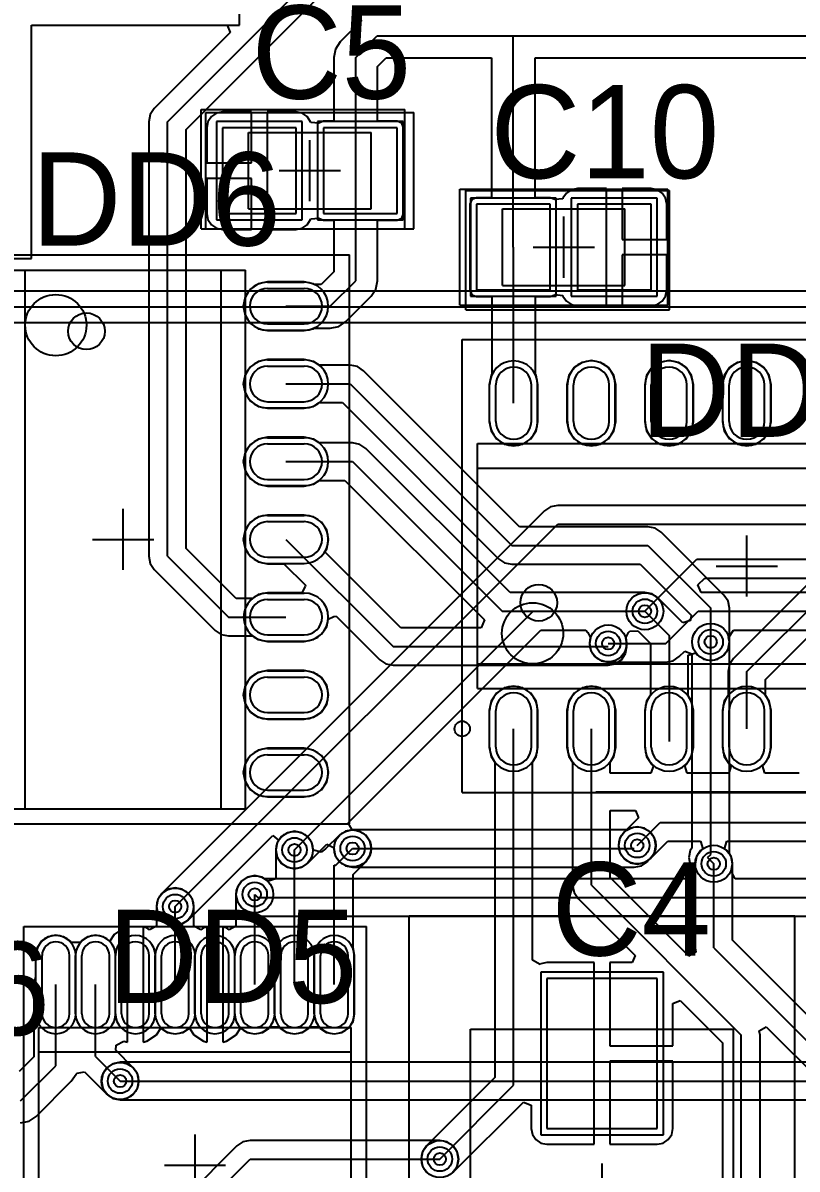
# Model space of a CAD drawing. Header units: millimetres. Extents: x 33 to 142, y 42 to 97.
# Drawn here: x 91.76 to 104.41, y 62.81 to 81.54 of the extents above; entities that cross this region are included whole.
import ezdxf

# ---------------------------------------------------------------- set-up
doc = ezdxf.new("R2010")
doc.units = ezdxf.units.MM
for name, color, linetype in [('BottomLayer', 5, 'Continuous'), ('BottomSolder', 6, 'Continuous'), ('Mechanical13', 56, 'Continuous'), ('Mechanical15', 56, 'Continuous'), ('MultiLayer', 9, 'Continuous'), ('TopLayer', 1, 'Continuous'), ('TopOverlay', 2, 'Continuous'), ('TopPaste', 8, 'Continuous'), ('TopSolder', 216, 'Continuous'), ('ViaHoleLayer', 16, 'Continuous')]:
    doc.layers.add(name, color=color, linetype=linetype)

msp = doc.modelspace()

# ---------------------------------------------------------------- linework, layer by layer
at = {"layer": 'BottomLayer'}
for p, q in [((95.3, 81.5), (95.3, 96.4)), ((91.9, 77.692), (91.9, 81.5)), ((91.9, 81.5), (95.3, 81.5)), ((91.9, 77.819), (91.9, 81.5)), ((91.9, 81.5), (95.173, 81.5)), ((95.173, 81.5), (95.275, 81.5)), ((95.275, 81.5), (95.3, 81.5)), ((95.3, 81.5), (95.3, 81.617)), ((91.9, 77.692), (91.9, 77.819)), ((89.6, 77.692), (91.9, 77.692)), ((89.6, 77.692), (91.9, 77.692)), ((115.4, 77.155), (89.6, 77.155)), ((80, 76.9), (115.4, 76.9)), ((89.6, 76.645), (113.265, 76.645)), ((100.383, 73.633), (100.284, 73.566)), ((100.5, 73.656), (100.383, 73.633)), ((113.269, 73.656), (100.5, 73.656)), ((100.5, 73.656), (100.5, 73.656)), ((100.284, 73.566), (94.034, 67.316)), ((94.25, 67.1), (100.5, 73.35)), ((100.5, 73.35), (113.375, 73.35)), ((101.925, 71.925), (102.775, 72.775)), ((102.775, 72.775), (109.182, 72.775)), ((102.789, 72.356), (102.902, 72.469)), ((102.843, 72.231), (102.789, 72.356)), ((102.902, 72.469), (109.055, 72.469)), ((108.525, 72.231), (102.843, 72.231)), ((96.2, 68.025), (100.1, 71.925)), ((100.1, 71.925), (101.925, 71.925)), ((102.268, 71.4), (102.793, 71.925)), ((102.793, 71.925), (108.525, 71.925)), ((97.079, 68.471), (100.227, 71.619)), ((100.227, 71.619), (100.958, 71.619)), ((100.958, 71.619), (100.991, 71.579)), ((100.991, 71.579), (101.037, 71.492)), ((103.293, 71.492), (103.372, 71.619)), ((103.372, 71.619), (108.398, 71.619)), ((101.037, 71.492), (101.019, 71.4)), ((101.019, 71.4), (101.042, 71.283)), ((101.325, 71.4), (102.268, 71.4)), ((103, 67.95), (103, 71.425)), ((103.306, 71.425), (103.293, 71.492)), ((103.306, 67.957), (103.306, 71.425)), ((101.042, 71.283), (101.109, 71.184)), ((101.109, 71.184), (101.208, 71.117)), ((102.385, 71.117), (102.484, 71.184)), ((102.484, 71.184), (102.577, 71.276)), ((102.577, 71.276), (102.694, 71.228)), ((102.694, 71.228), (102.694, 68.057)), ((101.208, 71.117), (101.325, 71.094)), ((101.325, 71.094), (102.268, 71.094)), ((102.268, 71.094), (102.385, 71.117)), ((102.268, 71.094), (102.268, 71.094)), ((97.141, 68.354), (97.079, 68.471)), ((97.15, 68.356), (97.141, 68.354)), ((101.643, 68.356), (97.15, 68.356)), ((101.683, 68.383), (101.643, 68.356)), ((101.8, 68.406), (101.683, 68.383)), ((101.917, 68.383), (101.8, 68.406)), ((102.016, 68.316), (101.917, 68.383)), ((94.466, 66.884), (95.845, 68.263)), ((95.845, 68.263), (95.944, 68.182)), ((95.944, 68.182), (95.917, 68.142)), ((102.083, 68.217), (102.016, 68.316)), ((102.106, 68.1), (102.083, 68.217)), ((95.917, 68.142), (95.894, 68.025)), ((95.894, 68.025), (95.917, 67.908)), ((96.416, 67.809), (96.729, 68.121)), ((96.729, 68.121), (96.846, 68.059)), ((96.846, 68.059), (96.844, 68.05)), ((96.844, 68.05), (96.867, 67.933)), ((97.15, 68.05), (101.75, 68.05)), ((102.016, 67.884), (102.083, 67.983)), ((102.083, 67.983), (102.106, 68.1)), ((102.667, 68.017), (102.644, 67.9)), ((102.694, 68.057), (102.667, 68.017)), ((95.917, 67.908), (95.984, 67.809)), ((95.984, 67.809), (96.083, 67.742)), ((96.317, 67.742), (96.416, 67.809)), ((96.867, 67.933), (96.934, 67.834)), ((96.934, 67.834), (97.033, 67.767)), ((101.867, 67.767), (101.966, 67.834)), ((101.966, 67.834), (101.986, 67.864)), ((101.986, 67.864), (102.016, 67.884)), ((102.644, 67.9), (102.667, 67.783)), ((102.95, 67.9), (103, 67.95)), ((102.95, 67.9), (103.05, 67.8)), ((103.333, 67.917), (103.306, 67.957)), ((103.356, 67.8), (103.333, 67.917)), ((103.333, 67.683), (103.356, 67.8)), ((95.55, 67.606), (95.433, 67.583)), ((95.667, 67.583), (95.55, 67.606)), ((96.083, 67.742), (96.2, 67.719)), ((96.2, 67.719), (96.317, 67.742)), ((97.033, 67.767), (97.15, 67.744)), ((97.15, 67.744), (101.75, 67.744)), ((101.75, 67.744), (101.867, 67.767)), ((102.667, 67.783), (102.734, 67.684)), ((102.735, 67.683), (102.682, 67.556)), ((102.734, 67.684), (102.735, 67.683)), ((103.4, 67.556), (103.333, 67.683)), ((103.333, 67.683), (103.333, 67.683)), ((95.334, 67.516), (95.267, 67.417)), ((95.433, 67.583), (95.334, 67.516)), ((95.707, 67.556), (95.667, 67.583)), ((102.682, 67.556), (95.707, 67.556)), ((105.323, 67.556), (103.4, 67.556)), ((94.034, 67.316), (93.967, 67.217)), ((94.034, 67.316), (94.034, 67.316)), ((95.267, 67.417), (95.244, 67.3)), ((95.244, 67.3), (95.267, 67.183)), ((95.55, 67.3), (95.6, 67.25)), ((95.6, 67.25), (105.45, 67.25)), ((93.967, 67.217), (93.944, 67.1)), ((93.944, 67.1), (93.967, 66.983)), ((94.25, 67.1), (94.25, 67.1)), ((95.267, 67.183), (95.334, 67.084)), ((95.334, 67.084), (95.384, 67.034)), ((93.967, 66.983), (94.034, 66.884)), ((94.034, 66.884), (94.133, 66.817)), ((94.367, 66.817), (94.466, 66.884)), ((95.384, 67.034), (95.384, 67.034)), ((95.384, 67.034), (95.483, 66.967)), ((95.483, 66.967), (95.6, 66.944)), ((95.6, 66.944), (95.6, 66.944)), ((95.6, 66.944), (105.45, 66.944)), ((94.133, 66.817), (94.25, 66.794)), ((94.25, 66.794), (94.367, 66.817)), ((93.134, 64.466), (93.067, 64.367)), ((93.233, 64.533), (93.134, 64.466)), ((93.35, 64.556), (93.233, 64.533)), ((116.125, 64.556), (93.35, 64.556)), ((93.067, 64.367), (93.044, 64.25)), ((93.044, 64.25), (93.067, 64.133)), ((93.35, 64.25), (116.125, 64.25)), ((93.067, 64.133), (93.134, 64.034)), ((93.134, 64.034), (93.233, 63.967)), ((93.233, 63.967), (93.35, 63.944)), ((93.35, 63.944), (115.998, 63.944)), ((95.259, 63.191), (93.409, 61.341)), ((95.358, 63.258), (95.259, 63.191)), ((95.259, 63.191), (95.259, 63.191)), ((95.475, 63.281), (95.358, 63.258)), ((98.575, 63.281), (95.475, 63.281)), ((98.692, 63.258), (98.575, 63.281)), ((98.791, 63.191), (98.692, 63.258)), ((98.858, 63.092), (98.791, 63.191)), ((93.625, 61.125), (95.475, 62.975)), ((95.475, 62.975), (98.575, 62.975)), ((98.881, 62.975), (98.858, 63.092)), ((98.858, 62.858), (98.881, 62.975)), ((98.791, 62.759), (98.858, 62.858))]:
    msp.add_line(p, q, dxfattribs=at)
for centre in [(101.925, 71.925), (101.325, 71.4), (103, 71.425), (96.2, 68.025), (97.15, 68.05), (101.8, 68.1), (103.05, 67.8), (95.55, 67.3), (94.25, 67.1), (93.35, 64.25), (98.575, 62.975)]:
    msp.add_circle(centre, 0.2, dxfattribs=at)
at = {"layer": 'BottomSolder'}
for centre in [(101.925, 71.925), (103, 71.425), (101.325, 71.4), (101.8, 68.1), (96.2, 68.025), (97.15, 68.05), (103.05, 67.8), (95.55, 67.3), (94.25, 67.1), (93.35, 64.25), (98.575, 62.975)]:
    msp.add_circle(centre, 0.302, dxfattribs=at)
at = {"layer": 'Mechanical13'}
for p, q in [((95.45, 79.75), (97.45, 79.75)), ((95.45, 78.5), (95.45, 79.75)), ((97.45, 78.5), (97.45, 79.75)), ((95.45, 78.5), (97.45, 78.5)), ((99.6, 78.5), (101.6, 78.5)), ((99.6, 77.25), (99.6, 78.5)), ((101.6, 77.25), (101.6, 78.5)), ((91.4, 77.5), (95.4, 77.5)), ((95.4, 68.7), (95.4, 77.5)), ((99.6, 77.25), (101.6, 77.25)), ((99.19, 74.665), (107.99, 74.665)), ((99.19, 70.665), (99.19, 74.665)), ((99.19, 70.665), (107.99, 70.665)), ((91.4, 68.7), (95.4, 68.7)), ((92.025, 60.625), (92.025, 65.125)), ((92.025, 65.125), (97.125, 65.125)), ((97.125, 60.625), (97.125, 65.125)), ((99.075, 65.1), (103.375, 65.1)), ((99.075, 60.325), (99.075, 65.1)), ((103.375, 60.325), (103.375, 65.1))]:
    msp.add_line(p, q, dxfattribs=at)
for centre in [(92.3, 76.6), (100.09, 71.565)]:
    msp.add_circle(centre, 0.5, dxfattribs=at)
at = {"layer": 'Mechanical15'}
for p, q in [((94.75, 80.075), (98.15, 80.075)), ((94.75, 78.175), (94.75, 80.075)), ((98.15, 78.175), (98.15, 80.075)), ((96.45, 78.625), (96.45, 79.625)), ((95.95, 79.125), (96.95, 79.125)), ((98.9, 78.825), (102.3, 78.825)), ((98.9, 76.925), (98.9, 78.825)), ((102.3, 76.925), (102.3, 78.825)), ((100.6, 77.375), (100.6, 78.375)), ((94.75, 78.175), (98.15, 78.175)), ((89.7, 77.75), (97.1, 77.75)), ((97.1, 68.45), (97.1, 77.75)), ((100.1, 77.875), (101.1, 77.875)), ((98.9, 76.925), (102.3, 76.925)), ((98.94, 76.365), (108.24, 76.365)), ((98.94, 68.965), (98.94, 76.365)), ((93.4, 72.6), (93.4, 73.6)), ((92.9, 73.1), (93.9, 73.1)), ((103.59, 72.165), (103.59, 73.165)), ((103.09, 72.665), (104.09, 72.665)), ((98.94, 68.965), (108.24, 68.965)), ((89.7, 68.45), (97.1, 68.45)), ((98.075, 57.85), (98.075, 66.95)), ((98.075, 66.95), (104.375, 66.95)), ((104.375, 57.85), (104.375, 66.95)), ((91.775, 58.975), (91.775, 66.775)), ((91.775, 66.775), (97.375, 66.775)), ((97.375, 58.975), (97.375, 66.775)), ((94.575, 62.375), (94.575, 63.375)), ((94.075, 62.875), (95.075, 62.875)), ((101.225, 61.9), (101.225, 62.9))]:
    msp.add_line(p, q, dxfattribs=at)
at = {"layer": 'MultiLayer'}
for centre in [(101.925, 71.925), (101.325, 71.4), (103, 71.425), (96.2, 68.025), (97.15, 68.05), (101.8, 68.1), (103.05, 67.8), (95.55, 67.3), (94.25, 67.1), (93.35, 64.25), (98.575, 62.975)]:
    msp.add_circle(centre, 0.2, dxfattribs=at)
at = {"layer": 'TopLayer'}
for p, q in [((95.3, 81.5), (95.3, 96.4)), ((94.125, 79.925), (98.4, 84.2)), ((94.431, 79.798), (98.616, 83.984)), ((91.9, 77.692), (91.9, 81.5)), ((91.9, 81.5), (95.3, 81.5)), ((91.9, 77.692), (91.9, 81.5)), ((91.9, 81.5), (95.101, 81.5)), ((95.101, 81.5), (95.15, 81.383)), ((97.298, 81.577), (96.948, 81.227)), ((95.15, 81.383), (93.909, 80.141)), ((97.2, 80.975), (97.55, 81.325)), ((97.55, 81.325), (99.775, 81.325)), ((99.775, 81.325), (99.775, 81.325)), ((99.775, 77.875), (99.775, 81.325)), ((99.775, 81.325), (119.525, 81.325)), ((96.87, 81.112), (96.843, 80.975)), ((96.948, 81.227), (96.87, 81.112)), ((96.843, 80.975), (96.843, 79.933)), ((97.2, 77.325), (97.2, 80.975)), ((97.557, 80.827), (97.698, 80.968)), ((97.698, 80.968), (99.418, 80.968)), ((99.418, 80.968), (99.418, 78.683)), ((100.132, 78.683), (100.132, 80.968)), ((100.132, 80.968), (118.517, 80.968)), ((97.557, 79.933), (97.557, 80.827)), ((93.842, 80.042), (93.819, 79.925)), ((93.909, 80.141), (93.842, 80.042)), ((94.842, 80.008), (94.786, 79.924)), ((94.926, 80.064), (94.842, 80.008)), ((95.025, 80.084), (94.926, 80.064)), ((95.498, 80.084), (95.025, 80.084)), ((95.498, 79.252), (95.498, 80.084)), ((96.225, 80.084), (95.752, 80.084)), ((95.752, 80.084), (95.752, 79.125)), ((96.324, 80.064), (96.225, 80.084)), ((96.408, 80.008), (96.324, 80.064)), ((96.464, 79.924), (96.408, 80.008)), ((93.819, 79.925), (93.819, 79.925)), ((93.819, 79.925), (93.819, 72.825)), ((94.125, 72.825), (94.125, 79.925)), ((94.431, 72.952), (94.431, 79.798)), ((94.786, 79.924), (94.766, 79.825)), ((94.766, 79.825), (94.766, 79.252)), ((96.225, 79.825), (95.025, 79.825)), ((95.025, 79.825), (95.025, 78.425)), ((96.225, 78.425), (96.225, 79.825)), ((96.466, 79.914), (96.464, 79.924)), ((96.598, 79.901), (96.466, 79.914)), ((96.675, 79.933), (96.598, 79.902)), ((96.598, 79.902), (96.598, 79.901)), ((96.843, 79.933), (96.675, 79.933)), ((97.875, 79.825), (96.675, 79.825)), ((96.675, 79.825), (96.675, 78.425)), ((97.875, 79.933), (97.557, 79.933)), ((97.952, 79.902), (97.875, 79.933)), ((97.875, 78.425), (97.875, 79.825)), ((97.983, 79.825), (97.952, 79.902)), ((97.983, 78.425), (97.983, 79.825)), ((94.766, 79.252), (95.498, 79.252)), ((95.752, 79.125), (95.752, 78.166)), ((95.498, 78.998), (94.766, 78.998)), ((94.766, 78.998), (94.766, 78.425)), ((95.498, 78.166), (95.498, 78.998)), ((99.175, 78.683), (99.098, 78.652)), ((99.418, 78.683), (99.175, 78.683)), ((100.375, 78.683), (100.132, 78.683)), ((100.452, 78.652), (100.375, 78.683)), ((100.584, 78.664), (100.452, 78.651)), ((100.586, 78.674), (100.584, 78.664)), ((100.642, 78.758), (100.586, 78.674)), ((100.726, 78.814), (100.642, 78.758)), ((100.825, 78.834), (100.726, 78.814)), ((101.298, 78.834), (100.825, 78.834)), ((101.298, 77.875), (101.298, 78.834)), ((102.025, 78.834), (101.552, 78.834)), ((101.552, 78.834), (101.552, 78.002)), ((102.124, 78.814), (102.025, 78.834)), ((102.208, 78.758), (102.124, 78.814)), ((102.264, 78.674), (102.208, 78.758)), ((102.284, 78.575), (102.264, 78.674)), ((99.098, 78.652), (99.067, 78.575)), ((99.067, 78.575), (99.067, 77.175)), ((100.375, 78.575), (99.175, 78.575)), ((99.175, 78.575), (99.175, 77.175)), ((100.375, 77.175), (100.375, 78.575)), ((100.452, 78.651), (100.452, 78.652)), ((102.025, 78.575), (100.825, 78.575)), ((100.825, 78.575), (100.825, 77.175)), ((102.025, 77.175), (102.025, 78.575)), ((102.284, 78.002), (102.284, 78.575)), ((94.766, 78.425), (94.786, 78.326)), ((94.786, 78.326), (94.842, 78.242)), ((95.025, 78.425), (96.225, 78.425)), ((96.408, 78.242), (96.464, 78.326)), ((96.464, 78.326), (96.466, 78.336)), ((96.466, 78.336), (96.598, 78.349)), ((96.598, 78.349), (96.598, 78.348)), ((96.598, 78.348), (96.675, 78.317)), ((96.675, 78.425), (97.875, 78.425)), ((96.675, 78.317), (96.843, 78.317)), ((96.843, 78.317), (96.843, 77.473)), ((97.557, 77.325), (97.557, 78.317)), ((97.557, 78.317), (97.875, 78.317)), ((97.875, 78.317), (97.952, 78.348)), ((97.952, 78.348), (97.983, 78.425)), ((94.842, 78.242), (94.926, 78.186)), ((94.926, 78.186), (95.025, 78.166)), ((95.025, 78.166), (95.498, 78.166)), ((95.752, 78.166), (96.225, 78.166)), ((96.225, 78.166), (96.324, 78.186)), ((96.324, 78.186), (96.408, 78.242)), ((101.552, 78.002), (102.284, 78.002)), ((99.775, 77.875), (99.78, 77.87)), ((99.78, 75.325), (99.78, 77.87)), ((101.298, 76.916), (101.298, 77.875)), ((102.284, 77.748), (101.552, 77.748)), ((101.552, 77.748), (101.552, 76.916)), ((102.284, 77.175), (102.284, 77.748)), ((89.6, 77.692), (91.9, 77.692)), ((89.6, 77.692), (91.9, 77.692)), ((96.843, 77.473), (96.637, 77.267)), ((95.479, 77.191), (95.393, 77.062)), ((95.608, 77.277), (95.479, 77.191)), ((95.76, 77.308), (95.608, 77.277)), ((96.36, 77.308), (95.76, 77.308)), ((95.76, 77.2), (96.36, 77.2)), ((96.512, 77.277), (96.36, 77.308)), ((96.528, 77.267), (96.512, 77.277)), ((96.637, 77.267), (96.528, 77.267)), ((96.785, 76.91), (97.2, 77.325)), ((97.452, 77.073), (97.53, 77.188)), ((97.53, 77.188), (97.557, 77.325)), ((99.067, 77.175), (99.098, 77.098)), ((99.175, 77.175), (100.375, 77.175)), ((100.825, 77.175), (102.025, 77.175)), ((102.264, 77.076), (102.284, 77.175)), ((95.393, 77.062), (95.362, 76.91)), ((97.037, 76.658), (97.452, 77.073)), ((99.098, 77.098), (99.175, 77.067)), ((99.175, 77.067), (99.423, 77.067)), ((99.423, 77.067), (99.423, 75.793)), ((100.137, 75.793), (100.137, 77.067)), ((100.137, 77.067), (100.375, 77.067)), ((100.375, 77.067), (100.452, 77.098)), ((100.452, 77.098), (100.452, 77.099)), ((100.452, 77.099), (100.584, 77.086)), ((100.584, 77.086), (100.586, 77.076)), ((100.586, 77.076), (100.642, 76.992)), ((100.642, 76.992), (100.726, 76.936)), ((102.124, 76.936), (102.208, 76.992)), ((102.208, 76.992), (102.264, 77.076)), ((95.362, 76.91), (95.393, 76.758)), ((96.06, 76.91), (96.785, 76.91)), ((100.726, 76.936), (100.825, 76.916)), ((100.825, 76.916), (101.298, 76.916)), ((101.552, 76.916), (102.025, 76.916)), ((102.025, 76.916), (102.124, 76.936)), ((95.393, 76.758), (95.479, 76.629)), ((95.479, 76.629), (95.608, 76.543)), ((95.76, 76.62), (96.36, 76.62)), ((96.922, 76.58), (97.037, 76.658)), ((95.608, 76.543), (95.76, 76.512)), ((95.76, 76.512), (96.36, 76.512)), ((96.36, 76.512), (96.512, 76.543)), ((96.512, 76.543), (96.528, 76.553)), ((96.528, 76.553), (96.785, 76.553)), ((96.785, 76.553), (96.922, 76.58)), ((95.76, 76.038), (95.608, 76.007)), ((96.36, 76.038), (95.76, 76.038)), ((96.512, 76.007), (96.36, 76.038)), ((95.479, 75.921), (95.393, 75.792)), ((95.608, 76.007), (95.479, 75.921)), ((95.76, 75.93), (96.36, 75.93)), ((96.604, 75.946), (96.512, 76.007)), ((97.11, 75.946), (96.604, 75.946)), ((97.227, 75.923), (97.11, 75.946)), ((97.11, 75.946), (97.11, 75.946)), ((97.326, 75.856), (97.227, 75.923)), ((99.877, 73.306), (97.326, 75.856)), ((100.769, 75.906), (100.683, 75.777)), ((100.898, 75.992), (100.769, 75.906)), ((101.05, 76.023), (100.898, 75.992)), ((101.202, 75.992), (101.05, 76.023)), ((101.331, 75.906), (101.202, 75.992)), ((101.417, 75.777), (101.331, 75.906)), ((102.039, 75.906), (101.953, 75.777)), ((102.168, 75.992), (102.039, 75.906)), ((102.32, 76.023), (102.168, 75.992)), ((102.472, 75.992), (102.32, 76.023)), ((102.601, 75.906), (102.472, 75.992)), ((102.687, 75.777), (102.601, 75.906)), ((103.309, 75.906), (103.223, 75.777)), ((103.438, 75.992), (103.309, 75.906)), ((103.59, 76.023), (103.438, 75.992)), ((103.742, 75.992), (103.59, 76.023)), ((103.871, 75.906), (103.742, 75.992)), ((103.957, 75.777), (103.871, 75.906)), ((95.393, 75.792), (95.362, 75.64)), ((99.413, 75.777), (99.382, 75.625)), ((99.423, 75.793), (99.413, 75.777)), ((100.147, 75.777), (100.137, 75.793)), ((100.178, 75.625), (100.147, 75.777)), ((100.683, 75.777), (100.652, 75.625)), ((101.448, 75.625), (101.417, 75.777)), ((101.953, 75.777), (101.922, 75.625)), ((102.718, 75.625), (102.687, 75.777)), ((103.223, 75.777), (103.192, 75.625)), ((103.988, 75.625), (103.957, 75.777)), ((95.362, 75.64), (95.393, 75.488)), ((95.393, 75.488), (95.479, 75.359)), ((96.06, 75.64), (97.11, 75.64)), ((97.11, 75.64), (99.75, 73)), ((99.382, 75.625), (99.382, 75.025)), ((99.49, 75.025), (99.49, 75.625)), ((100.07, 75.025), (100.07, 75.625)), ((100.178, 75.025), (100.178, 75.625)), ((100.652, 75.625), (100.652, 75.025)), ((100.76, 75.025), (100.76, 75.625)), ((101.34, 75.025), (101.34, 75.625)), ((101.448, 75.025), (101.448, 75.625)), ((101.922, 75.625), (101.922, 75.025)), ((102.03, 75.025), (102.03, 75.625)), ((102.61, 75.025), (102.61, 75.625)), ((102.718, 75.025), (102.718, 75.625)), ((103.192, 75.625), (103.192, 75.025)), ((103.3, 75.025), (103.3, 75.625)), ((103.88, 75.025), (103.88, 75.625)), ((103.988, 75.025), (103.988, 75.625)), ((95.479, 75.359), (95.608, 75.273)), ((95.76, 75.35), (96.36, 75.35)), ((96.512, 75.273), (96.604, 75.334)), ((96.604, 75.334), (96.983, 75.334)), ((96.983, 75.334), (99.534, 72.784)), ((95.608, 75.273), (95.76, 75.242)), ((95.76, 75.242), (96.36, 75.242)), ((96.36, 75.242), (96.512, 75.273)), ((99.382, 75.025), (99.413, 74.873)), ((100.147, 74.873), (100.178, 75.025)), ((100.652, 75.025), (100.683, 74.873)), ((101.417, 74.873), (101.448, 75.025)), ((101.922, 75.025), (101.953, 74.873)), ((102.687, 74.873), (102.718, 75.025)), ((103.192, 75.025), (103.223, 74.873)), ((103.957, 74.873), (103.988, 75.025)), ((95.608, 74.737), (95.479, 74.651)), ((95.76, 74.768), (95.608, 74.737)), ((96.36, 74.768), (95.76, 74.768)), ((96.512, 74.737), (96.36, 74.768)), ((96.604, 74.676), (96.512, 74.737)), ((99.413, 74.873), (99.499, 74.744)), ((99.499, 74.744), (99.628, 74.658)), ((99.932, 74.658), (100.061, 74.744)), ((100.061, 74.744), (100.147, 74.873)), ((100.683, 74.873), (100.769, 74.744)), ((100.769, 74.744), (100.898, 74.658)), ((101.202, 74.658), (101.331, 74.744)), ((101.331, 74.744), (101.417, 74.873)), ((101.953, 74.873), (102.039, 74.744)), ((102.039, 74.744), (102.168, 74.658)), ((102.472, 74.658), (102.601, 74.744)), ((102.601, 74.744), (102.687, 74.873)), ((103.223, 74.873), (103.309, 74.744)), ((103.309, 74.744), (103.438, 74.658)), ((103.742, 74.658), (103.871, 74.744)), ((103.871, 74.744), (103.957, 74.873)), ((95.479, 74.651), (95.393, 74.522)), ((95.76, 74.66), (96.36, 74.66)), ((97.15, 74.676), (96.604, 74.676)), ((97.267, 74.653), (97.15, 74.676)), ((97.15, 74.676), (97.15, 74.676)), ((97.366, 74.586), (97.267, 74.653)), ((99.722, 72.231), (97.366, 74.586)), ((99.628, 74.658), (99.78, 74.627)), ((99.78, 74.627), (99.932, 74.658)), ((100.898, 74.658), (101.05, 74.627)), ((101.05, 74.627), (101.202, 74.658)), ((102.168, 74.658), (102.32, 74.627)), ((102.32, 74.627), (102.472, 74.658)), ((103.438, 74.658), (103.59, 74.627)), ((103.59, 74.627), (103.742, 74.658)), ((95.393, 74.522), (95.362, 74.37)), ((95.362, 74.37), (95.393, 74.218)), ((96.06, 74.37), (97.15, 74.37)), ((97.15, 74.37), (99.595, 71.925)), ((95.393, 74.218), (95.479, 74.089)), ((95.479, 74.089), (95.608, 74.003)), ((95.608, 74.003), (95.76, 73.972)), ((95.76, 74.08), (96.36, 74.08)), ((96.36, 73.972), (96.512, 74.003)), ((96.512, 74.003), (96.604, 74.064)), ((96.604, 74.064), (97.023, 74.064)), ((97.023, 74.064), (99.305, 71.783)), ((95.76, 73.972), (96.36, 73.972)), ((106.134, 73.916), (103.374, 71.156)), ((103.59, 70.94), (106.35, 73.7)), ((95.608, 73.467), (95.479, 73.381)), ((95.76, 73.498), (95.608, 73.467)), ((96.36, 73.498), (95.76, 73.498)), ((96.512, 73.467), (96.36, 73.498)), ((96.641, 73.381), (96.512, 73.467)), ((95.393, 73.252), (95.362, 73.1)), ((95.479, 73.381), (95.393, 73.252)), ((95.76, 73.39), (96.36, 73.39)), ((96.727, 73.252), (96.641, 73.381)), ((96.758, 73.1), (96.727, 73.252)), ((101.975, 73.306), (99.877, 73.306)), ((102.092, 73.283), (101.975, 73.306)), ((101.975, 73.306), (101.975, 73.306)), ((102.191, 73.216), (102.092, 73.283)), ((103.896, 70.813), (106.477, 73.394)), ((95.362, 73.1), (95.393, 72.948)), ((96.06, 73.1), (97.81, 71.35)), ((96.727, 72.948), (96.758, 73.1)), ((103.216, 72.191), (102.191, 73.216)), ((95.247, 72.136), (94.431, 72.952)), ((95.393, 72.948), (95.479, 72.819)), ((96.694, 72.898), (96.727, 72.948)), ((97.937, 71.656), (96.694, 72.898)), ((99.75, 73), (101.975, 73)), ((101.975, 73), (103, 71.975)), ((93.819, 72.825), (93.819, 72.825)), ((93.819, 72.825), (93.842, 72.708)), ((93.842, 72.708), (93.909, 72.609)), ((94.125, 72.825), (95.12, 71.83)), ((95.479, 72.819), (95.608, 72.733)), ((95.608, 72.733), (95.76, 72.702)), ((95.76, 72.81), (96.36, 72.81)), ((95.76, 72.702), (96.025, 72.702)), ((96.025, 72.702), (96.377, 72.351)), ((99.534, 72.784), (99.633, 72.717)), ((99.633, 72.717), (99.75, 72.694)), ((99.75, 72.694), (101.848, 72.694)), ((101.848, 72.694), (102.682, 71.86)), ((93.909, 72.609), (94.904, 71.614)), ((96.374, 72.331), (96.32, 72.228)), ((96.377, 72.351), (96.374, 72.331)), ((95.516, 72.136), (95.247, 72.136)), ((95.608, 72.197), (95.516, 72.136)), ((95.76, 72.228), (95.608, 72.197)), ((96.32, 72.228), (95.76, 72.228)), ((95.76, 72.12), (96.36, 72.12)), ((101.925, 72.231), (99.722, 72.231)), ((102.042, 72.208), (101.925, 72.231)), ((101.925, 72.231), (101.925, 72.231)), ((102.141, 72.141), (102.042, 72.208)), ((102.541, 71.741), (102.141, 72.141)), ((103.283, 72.092), (103.216, 72.191)), ((103.216, 72.191), (103.216, 72.191)), ((99.595, 71.925), (101.925, 71.925)), ((101.925, 71.925), (102.325, 71.525)), ((103, 71.425), (103, 71.975)), ((103.306, 71.975), (103.283, 72.092)), ((103.306, 71.425), (103.306, 71.975)), ((95.12, 71.83), (96.06, 71.83)), ((96.727, 71.678), (96.751, 71.797)), ((96.751, 71.797), (96.845, 71.842)), ((96.845, 71.842), (96.881, 71.847)), ((96.881, 71.847), (97.594, 71.134)), ((99.305, 71.783), (99.252, 71.656)), ((102.543, 71.739), (102.541, 71.741)), ((102.541, 71.741), (102.541, 71.741)), ((102.672, 71.775), (102.543, 71.739)), ((102.682, 71.86), (102.672, 71.775)), ((94.904, 71.614), (95.003, 71.547)), ((95.003, 71.547), (95.12, 71.524)), ((95.76, 71.54), (96.36, 71.54)), ((96.512, 71.463), (96.641, 71.549)), ((96.641, 71.549), (96.727, 71.678)), ((99.252, 71.656), (97.937, 71.656)), ((101.613, 71.492), (101.659, 71.579)), ((101.659, 71.579), (101.678, 71.602)), ((101.678, 71.602), (101.811, 71.606)), ((101.811, 71.606), (102.019, 71.398)), ((95.12, 71.524), (95.516, 71.524)), ((95.516, 71.524), (95.608, 71.463)), ((95.608, 71.463), (95.76, 71.432)), ((95.76, 71.432), (96.36, 71.432)), ((96.36, 71.432), (96.512, 71.463)), ((101.631, 71.4), (101.613, 71.492)), ((101.626, 71.375), (101.631, 71.4)), ((101.631, 71.35), (101.626, 71.375)), ((102.019, 71.398), (102.019, 70.557)), ((102.325, 69.8), (102.325, 71.525)), ((103.283, 71.308), (103.306, 71.425)), ((97.81, 71.35), (101.325, 71.35)), ((101.541, 71.134), (101.608, 71.233)), ((101.608, 71.233), (101.631, 71.35)), ((102.631, 71.209), (102.758, 71.247)), ((102.631, 70.542), (102.631, 71.209)), ((102.758, 71.247), (102.784, 71.209)), ((102.784, 71.209), (102.883, 71.142)), ((103.117, 71.142), (103.216, 71.209)), ((103.216, 71.209), (103.283, 71.308)), ((97.594, 71.134), (97.594, 71.134)), ((97.594, 71.134), (97.693, 71.067)), ((97.693, 71.067), (97.81, 71.044)), ((97.81, 71.044), (101.325, 71.044)), ((101.325, 71.044), (101.442, 71.067)), ((101.442, 71.067), (101.541, 71.134)), ((102.883, 71.142), (103, 71.119)), ((103, 71.119), (103.117, 71.142)), ((103.307, 71.057), (103.284, 70.94)), ((103.374, 71.156), (103.307, 71.057)), ((95.479, 70.841), (95.393, 70.712)), ((95.608, 70.927), (95.479, 70.841)), ((95.76, 70.958), (95.608, 70.927)), ((96.36, 70.958), (95.76, 70.958)), ((95.76, 70.85), (96.36, 70.85)), ((96.512, 70.927), (96.36, 70.958)), ((96.641, 70.841), (96.512, 70.927)), ((96.727, 70.712), (96.641, 70.841)), ((103.284, 70.94), (103.284, 70.94)), ((103.284, 70.94), (103.284, 70.549)), ((103.59, 70.005), (103.59, 70.94)), ((103.896, 70.549), (103.896, 70.813)), ((95.393, 70.712), (95.362, 70.56)), ((96.758, 70.56), (96.727, 70.712)), ((99.628, 70.672), (99.499, 70.586)), ((99.78, 70.703), (99.628, 70.672)), ((99.932, 70.672), (99.78, 70.703)), ((100.061, 70.586), (99.932, 70.672)), ((100.898, 70.672), (100.769, 70.586)), ((101.05, 70.703), (100.898, 70.672)), ((101.202, 70.672), (101.05, 70.703)), ((101.331, 70.586), (101.202, 70.672)), ((95.362, 70.56), (95.393, 70.408)), ((96.727, 70.408), (96.758, 70.56)), ((99.413, 70.457), (99.382, 70.305)), ((99.499, 70.586), (99.413, 70.457)), ((100.147, 70.457), (100.061, 70.586)), ((100.178, 70.305), (100.147, 70.457)), ((100.683, 70.457), (100.652, 70.305)), ((100.769, 70.586), (100.683, 70.457)), ((101.417, 70.457), (101.331, 70.586)), ((101.448, 70.305), (101.417, 70.457)), ((101.953, 70.457), (101.922, 70.305)), ((102.019, 70.557), (101.953, 70.457)), ((102.687, 70.457), (102.631, 70.542)), ((102.718, 70.305), (102.687, 70.457)), ((103.223, 70.457), (103.192, 70.305)), ((103.284, 70.549), (103.223, 70.457)), ((103.957, 70.457), (103.896, 70.549)), ((103.988, 70.305), (103.957, 70.457)), ((95.393, 70.408), (95.479, 70.279)), ((95.479, 70.279), (95.608, 70.193)), ((95.76, 70.27), (96.36, 70.27)), ((96.512, 70.193), (96.641, 70.279)), ((96.641, 70.279), (96.727, 70.408)), ((99.382, 70.305), (99.382, 69.705)), ((99.49, 69.705), (99.49, 70.305)), ((100.07, 69.705), (100.07, 70.305)), ((100.178, 69.705), (100.178, 70.305)), ((100.652, 70.305), (100.652, 69.705)), ((100.76, 69.705), (100.76, 70.305)), ((101.34, 69.705), (101.34, 70.305)), ((101.448, 69.705), (101.448, 70.305)), ((101.922, 70.305), (101.922, 69.705)), ((102.03, 69.705), (102.03, 70.305)), ((102.61, 69.705), (102.61, 70.305)), ((102.718, 69.705), (102.718, 70.305)), ((103.192, 70.305), (103.192, 69.705)), ((103.3, 69.705), (103.3, 70.305)), ((103.88, 69.705), (103.88, 70.305)), ((103.988, 69.705), (103.988, 70.305)), ((95.608, 70.193), (95.76, 70.162)), ((95.76, 70.162), (96.36, 70.162)), ((96.36, 70.162), (96.512, 70.193)), ((99.78, 64.18), (99.78, 70.005)), ((101.05, 67.45), (101.05, 70.005)), ((95.76, 69.688), (95.608, 69.657)), ((96.36, 69.688), (95.76, 69.688)), ((96.512, 69.657), (96.36, 69.688)), ((99.382, 69.705), (99.413, 69.553)), ((100.147, 69.553), (100.178, 69.705)), ((100.652, 69.705), (100.683, 69.553)), ((101.417, 69.553), (101.448, 69.705)), ((101.922, 69.705), (101.953, 69.553)), ((102.687, 69.553), (102.718, 69.705)), ((103.192, 69.705), (103.223, 69.553)), ((103.957, 69.553), (103.988, 69.705)), ((95.479, 69.571), (95.393, 69.442)), ((95.608, 69.657), (95.479, 69.571)), ((95.76, 69.58), (96.36, 69.58)), ((96.641, 69.571), (96.512, 69.657)), ((96.727, 69.442), (96.641, 69.571)), ((99.413, 69.553), (99.474, 69.461)), ((100.086, 69.461), (100.147, 69.553)), ((100.683, 69.553), (100.744, 69.461)), ((101.356, 69.461), (101.417, 69.553)), ((101.953, 69.553), (102.039, 69.424)), ((102.601, 69.424), (102.687, 69.553)), ((103.223, 69.553), (103.309, 69.424)), ((103.871, 69.424), (103.957, 69.553)), ((95.393, 69.442), (95.362, 69.29)), ((96.758, 69.29), (96.727, 69.442)), ((99.474, 69.461), (99.474, 64.307)), ((100.086, 66.223), (100.086, 69.461)), ((100.744, 69.461), (100.744, 67.45)), ((101.356, 69.281), (101.356, 69.461)), ((102.063, 69.408), (102.024, 69.281)), ((102.039, 69.424), (102.063, 69.408)), ((102.577, 69.408), (102.601, 69.424)), ((102.616, 69.281), (102.577, 69.408)), ((103.333, 69.408), (103.294, 69.281)), ((103.309, 69.424), (103.333, 69.408)), ((103.847, 69.408), (103.871, 69.424)), ((103.886, 69.281), (103.847, 69.408)), ((95.362, 69.29), (95.393, 69.138)), ((95.393, 69.138), (95.479, 69.009)), ((96.641, 69.009), (96.727, 69.138)), ((96.727, 69.138), (96.758, 69.29)), ((102.024, 69.281), (101.356, 69.281)), ((103.294, 69.281), (102.616, 69.281)), ((104.448, 69.281), (103.886, 69.281)), ((95.479, 69.009), (95.608, 68.923)), ((95.608, 68.923), (95.76, 68.892)), ((95.76, 69), (96.36, 69)), ((96.36, 68.892), (96.512, 68.923)), ((96.512, 68.923), (96.641, 69.009)), ((101.125, 68.975), (104.575, 68.975)), ((95.76, 68.892), (96.36, 68.892)), ((101.356, 67.577), (101.356, 68.669)), ((101.356, 68.669), (101.771, 68.669)), ((101.819, 68.552), (101.584, 68.316)), ((101.771, 68.669), (101.819, 68.552)), ((97.15, 68.356), (97.033, 68.333)), ((97.267, 68.333), (97.15, 68.356)), ((101.8, 68.1), (102.175, 68.475)), ((102.175, 68.475), (106.125, 68.475)), ((95.984, 68.241), (95.917, 68.142)), ((96.083, 68.308), (95.984, 68.241)), ((96.2, 68.331), (96.083, 68.308)), ((96.317, 68.308), (96.2, 68.331)), ((96.416, 68.241), (96.317, 68.308)), ((96.483, 68.142), (96.416, 68.241)), ((96.934, 68.266), (96.709, 68.042)), ((97.033, 68.333), (96.934, 68.266)), ((96.934, 68.266), (96.934, 68.266)), ((97.366, 68.266), (97.267, 68.333)), ((97.433, 68.167), (97.366, 68.266)), ((101.517, 68.217), (101.494, 68.1)), ((101.584, 68.316), (101.517, 68.217)), ((102.016, 67.884), (102.302, 68.169)), ((102.302, 68.169), (102.834, 68.169)), ((102.834, 68.169), (102.872, 68.042)), ((103.228, 68.042), (103.266, 68.169)), ((103.266, 68.169), (105.919, 68.169)), ((95.917, 68.142), (95.894, 68.025)), ((95.894, 68.025), (95.894, 67.554)), ((96.2, 65.825), (96.2, 68.025)), ((96.505, 68.028), (96.483, 68.142)), ((96.513, 68.023), (96.505, 68.028)), ((96.633, 67.99), (96.513, 68.023)), ((96.634, 67.991), (96.633, 67.99)), ((96.709, 68.042), (96.634, 67.991)), ((96.875, 67.775), (97.15, 68.05)), ((97.456, 68.05), (97.433, 68.167)), ((97.433, 67.933), (97.456, 68.05)), ((101.494, 68.1), (101.517, 67.983)), ((101.517, 67.983), (101.584, 67.884)), ((102.834, 68.016), (102.767, 67.917)), ((102.872, 68.042), (102.834, 68.016)), ((103.266, 68.016), (103.228, 68.042)), ((103.333, 67.917), (103.266, 68.016)), ((97.156, 67.623), (97.366, 67.834)), ((97.366, 67.834), (97.433, 67.933)), ((97.366, 67.834), (97.366, 67.834)), ((101.584, 67.884), (101.683, 67.817)), ((101.683, 67.817), (101.8, 67.794)), ((101.8, 67.794), (101.917, 67.817)), ((101.917, 67.817), (102.016, 67.884)), ((102.767, 67.917), (102.744, 67.8)), ((102.744, 67.8), (102.744, 66.425)), ((103.05, 66.425), (103.05, 67.8)), ((103.356, 67.8), (103.333, 67.917)), ((103.356, 66.552), (103.356, 67.8)), ((95.55, 67.606), (95.433, 67.583)), ((95.667, 67.583), (95.55, 67.606)), ((96.85, 67.775), (96.875, 67.775)), ((96.85, 65.825), (96.85, 67.775)), ((97.156, 66.427), (97.156, 67.623)), ((95.334, 67.516), (95.267, 67.417)), ((95.433, 67.583), (95.334, 67.516)), ((95.766, 67.516), (95.667, 67.583)), ((95.767, 67.515), (95.766, 67.516)), ((95.894, 67.554), (95.767, 67.515)), ((100.744, 67.45), (100.744, 67.45)), ((100.744, 67.45), (100.767, 67.333)), ((101.05, 67.45), (103.5, 65)), ((102.641, 66.291), (101.356, 67.577)), ((94.034, 67.316), (93.967, 67.217)), ((94.133, 67.383), (94.034, 67.316)), ((94.25, 67.406), (94.133, 67.383)), ((94.367, 67.383), (94.25, 67.406)), ((94.466, 67.316), (94.367, 67.383)), ((94.533, 67.217), (94.466, 67.316)), ((95.267, 67.417), (95.244, 67.3)), ((95.244, 67.3), (95.244, 66.781)), ((95.55, 65.825), (95.55, 67.3)), ((100.767, 67.333), (100.834, 67.234)), ((100.834, 67.234), (101.766, 66.301)), ((93.967, 67.217), (93.944, 67.1)), ((93.944, 67.1), (93.944, 66.781)), ((94.25, 65.825), (94.25, 67.1)), ((94.556, 67.1), (94.533, 67.217)), ((94.556, 66.781), (94.556, 67.1)), ((93.413, 66.751), (93.255, 66.645)), ((93.473, 66.763), (93.413, 66.751)), ((93.473, 65.825), (93.473, 66.763)), ((93.787, 66.751), (93.727, 66.763)), ((93.727, 66.763), (93.727, 65.825)), ((93.832, 66.721), (93.787, 66.751)), ((93.944, 66.781), (93.832, 66.721)), ((94.668, 66.721), (94.556, 66.781)), ((94.713, 66.751), (94.668, 66.721)), ((94.773, 66.763), (94.713, 66.751)), ((94.773, 65.825), (94.773, 66.763)), ((95.087, 66.751), (95.027, 66.763)), ((95.027, 66.763), (95.027, 65.825)), ((95.132, 66.721), (95.087, 66.751)), ((95.244, 66.781), (95.132, 66.721)), ((92.066, 66.534), (91.994, 66.427)), ((92.173, 66.606), (92.066, 66.534)), ((92.3, 66.631), (92.173, 66.606)), ((92.427, 66.606), (92.3, 66.631)), ((92.534, 66.534), (92.427, 66.606)), ((92.549, 66.513), (92.534, 66.534)), ((92.701, 66.513), (92.549, 66.513)), ((92.716, 66.534), (92.701, 66.513)), ((92.823, 66.606), (92.716, 66.534)), ((92.95, 66.631), (92.823, 66.606)), ((93.077, 66.606), (92.95, 66.631)), ((93.182, 66.536), (93.077, 66.606)), ((93.255, 66.645), (93.182, 66.536)), ((105.987, 63.921), (103.356, 66.552)), ((91.994, 66.427), (91.969, 66.3)), ((91.969, 66.3), (91.969, 65.953)), ((92.075, 65.35), (92.075, 66.3)), ((92.525, 65.35), (92.525, 66.3)), ((92.725, 65.35), (92.725, 66.3)), ((93.175, 65.35), (93.175, 66.3)), ((93.375, 65.35), (93.375, 66.3)), ((93.825, 65.35), (93.825, 66.3)), ((94.025, 65.35), (94.025, 66.3)), ((94.475, 65.35), (94.475, 66.3)), ((94.675, 65.35), (94.675, 66.3)), ((95.125, 65.35), (95.125, 66.3)), ((95.325, 65.35), (95.325, 66.3)), ((95.775, 65.35), (95.775, 66.3)), ((95.975, 65.35), (95.975, 66.3)), ((96.425, 65.35), (96.425, 66.3)), ((96.625, 65.35), (96.625, 66.3)), ((97.075, 65.35), (97.075, 66.3)), ((97.181, 66.3), (97.156, 66.427)), ((97.156, 66.427), (97.156, 66.427)), ((97.181, 65.35), (97.181, 66.3)), ((101.766, 66.301), (101.718, 66.184)), ((102.758, 66.354), (102.641, 66.291)), ((102.744, 66.425), (102.744, 66.425)), ((102.744, 66.425), (102.758, 66.354)), ((103.05, 66.425), (105.86, 63.615)), ((100.213, 66.156), (100.086, 66.223)), ((100.226, 66.164), (100.213, 66.156)), ((100.325, 66.184), (100.226, 66.164)), ((101.098, 66.184), (100.325, 66.184)), ((101.098, 64.7), (101.098, 66.184)), ((101.718, 66.184), (101.352, 66.184)), ((101.352, 66.184), (101.352, 64.827)), ((91.969, 65.953), (91.943, 65.825)), ((102.125, 65.925), (100.325, 65.925)), ((100.325, 65.925), (100.325, 63.475)), ((102.125, 63.475), (102.125, 65.925)), ((91.943, 65.825), (91.943, 64.648)), ((92.3, 64.5), (92.3, 65.825)), ((92.95, 64.65), (92.95, 65.825)), ((93.473, 64.887), (93.473, 65.825)), ((93.727, 65.825), (93.727, 64.887)), ((94.773, 64.887), (94.773, 65.825)), ((95.027, 65.825), (95.027, 64.887)), ((102.384, 65.517), (102.501, 65.566)), ((102.501, 65.566), (103.194, 64.873)), ((102.384, 64.827), (102.384, 65.517)), ((97.084, 65.116), (97.156, 65.223)), ((97.156, 65.223), (97.181, 65.35)), ((93.787, 64.899), (93.945, 65.005)), ((93.945, 65.005), (94.018, 65.114)), ((94.018, 65.114), (94.123, 65.044)), ((94.123, 65.044), (94.25, 65.019)), ((94.25, 65.019), (94.377, 65.044)), ((94.377, 65.044), (94.482, 65.114)), ((94.482, 65.114), (94.555, 65.005)), ((94.555, 65.005), (94.713, 64.899)), ((95.087, 64.899), (95.245, 65.005)), ((95.245, 65.005), (95.318, 65.114)), ((95.318, 65.114), (95.423, 65.044)), ((95.423, 65.044), (95.55, 65.019)), ((95.55, 65.019), (95.677, 65.044)), ((95.677, 65.044), (95.784, 65.116)), ((95.784, 65.116), (95.799, 65.137)), ((95.799, 65.137), (95.951, 65.137)), ((95.951, 65.137), (95.966, 65.116)), ((95.966, 65.116), (96.073, 65.044)), ((96.073, 65.044), (96.2, 65.019)), ((96.2, 65.019), (96.327, 65.044)), ((96.327, 65.044), (96.434, 65.116)), ((96.434, 65.116), (96.449, 65.137)), ((96.449, 65.137), (96.601, 65.137)), ((96.601, 65.137), (96.616, 65.116)), ((96.616, 65.116), (96.723, 65.044)), ((96.723, 65.044), (96.85, 65.019)), ((96.85, 65.019), (96.977, 65.044)), ((96.977, 65.044), (97.084, 65.116)), ((103.5, 60.725), (103.5, 65)), ((103.792, 65.071), (103.909, 65.134)), ((103.806, 65), (103.792, 65.071)), ((103.806, 60.882), (103.806, 65)), ((103.806, 65), (103.806, 65)), ((103.909, 65.134), (105.644, 63.399)), ((93.279, 64.754), (93.287, 64.838)), ((93.287, 64.838), (93.412, 64.9)), ((93.412, 64.9), (93.413, 64.899)), ((93.413, 64.899), (93.473, 64.887)), ((93.727, 64.887), (93.787, 64.899)), ((94.713, 64.899), (94.773, 64.887)), ((95.027, 64.887), (95.087, 64.899)), ((101.352, 64.827), (102.384, 64.827)), ((103.194, 64.873), (103.194, 60.725)), ((91.943, 64.648), (91.701, 64.405)), ((92.95, 64.65), (93.35, 64.25)), ((93.566, 64.466), (93.279, 64.754)), ((101.098, 63.216), (101.098, 64.7)), ((91.725, 63.925), (92.3, 64.5)), ((93.633, 64.367), (93.566, 64.466)), ((102.384, 64.573), (101.352, 64.573)), ((101.352, 64.573), (101.352, 63.216)), ((102.384, 63.475), (102.384, 64.573)), ((91.977, 63.673), (92.552, 64.248)), ((92.552, 64.248), (92.63, 64.363)), ((92.63, 64.363), (92.65, 64.377)), ((92.65, 64.377), (92.767, 64.401)), ((92.767, 64.401), (93.134, 64.034)), ((93.656, 64.25), (93.633, 64.367)), ((93.633, 64.133), (93.656, 64.25)), ((99.474, 64.307), (98.359, 63.191)), ((93.566, 64.034), (93.633, 64.133)), ((98.575, 62.975), (99.78, 64.18)), ((93.134, 64.034), (93.233, 63.967)), ((93.233, 63.967), (93.35, 63.944)), ((93.35, 63.944), (93.467, 63.967)), ((93.467, 63.967), (93.566, 64.034)), ((98.791, 62.759), (99.939, 63.906)), ((99.939, 63.906), (100.066, 63.854)), ((100.066, 63.854), (100.066, 63.475)), ((91.725, 63.568), (91.862, 63.595)), ((91.862, 63.595), (91.977, 63.673)), ((100.066, 63.475), (100.086, 63.376)), ((100.086, 63.376), (100.142, 63.292)), ((100.325, 63.475), (102.125, 63.475)), ((102.308, 63.292), (102.364, 63.376)), ((102.364, 63.376), (102.384, 63.475)), ((98.359, 63.191), (98.292, 63.092)), ((100.142, 63.292), (100.226, 63.236)), ((100.226, 63.236), (100.325, 63.216)), ((100.325, 63.216), (101.098, 63.216)), ((101.352, 63.216), (102.125, 63.216)), ((102.125, 63.216), (102.224, 63.236)), ((102.224, 63.236), (102.308, 63.292)), ((98.292, 63.092), (98.269, 62.975)), ((98.269, 62.975), (98.292, 62.858)), ((98.292, 62.858), (98.359, 62.759))]:
    msp.add_line(p, q, dxfattribs=at)
for centre in [(101.925, 71.925), (101.325, 71.4), (103, 71.425), (96.2, 68.025), (97.15, 68.05), (101.8, 68.1), (103.05, 67.8), (95.55, 67.3), (94.25, 67.1), (93.35, 64.25), (98.575, 62.975)]:
    msp.add_circle(centre, 0.2, dxfattribs=at)
for centre, radius, start, end in [((95.76, 76.91), 0.29, 90, 270), ((96.36, 76.91), 0.29, 270, 90), ((95.76, 75.64), 0.29, 90, 270), ((96.36, 75.64), 0.29, 270, 90), ((99.78, 75.625), 0.29, 0, 180), ((101.05, 75.625), 0.29, 0, 180), ((102.32, 75.625), 0.29, 0, 180), ((103.59, 75.625), 0.29, 0, 180), ((99.78, 75.025), 0.29, 180, 0), ((101.05, 75.025), 0.29, 180, 0), ((102.32, 75.025), 0.29, 180, 0), ((103.59, 75.025), 0.29, 180, 0), ((95.76, 74.37), 0.29, 90, 270), ((96.36, 74.37), 0.29, 270, 90), ((95.76, 73.1), 0.29, 90, 270), ((96.36, 73.1), 0.29, 270, 90), ((95.76, 71.83), 0.29, 90, 270), ((96.36, 71.83), 0.29, 270, 90), ((95.76, 70.56), 0.29, 90, 270), ((96.36, 70.56), 0.29, 270, 90), ((99.78, 70.305), 0.29, 0, 180), ((101.05, 70.305), 0.29, 0, 180), ((102.32, 70.305), 0.29, 0, 180), ((103.59, 70.305), 0.29, 0, 180), ((99.78, 69.705), 0.29, 180, 0), ((101.05, 69.705), 0.29, 180, 0), ((102.32, 69.705), 0.29, 180, 0), ((103.59, 69.705), 0.29, 180, 0), ((95.76, 69.29), 0.29, 90, 270), ((96.36, 69.29), 0.29, 270, 90), ((92.3, 66.3), 0.225, 0, 180), ((92.95, 66.3), 0.225, 0, 180), ((93.6, 66.3), 0.225, 0, 180), ((94.25, 66.3), 0.225, 0, 180), ((94.9, 66.3), 0.225, 0, 180), ((95.55, 66.3), 0.225, 0, 180), ((96.2, 66.3), 0.225, 0, 180), ((96.85, 66.3), 0.225, 0, 180), ((92.3, 65.35), 0.225, 180, 0), ((92.95, 65.35), 0.225, 180, 0), ((93.6, 65.35), 0.225, 180, 0), ((94.25, 65.35), 0.225, 180, 0), ((94.9, 65.35), 0.225, 180, 0), ((95.55, 65.35), 0.225, 180, 0), ((96.2, 65.35), 0.225, 180, 0), ((96.85, 65.35), 0.225, 180, 0)]:
    msp.add_arc(centre, radius, start, end, dxfattribs=at)
at = {"layer": 'TopOverlay'}
for p, q in [((94.675, 80.125), (98, 80.125)), ((94.675, 78.175), (94.675, 80.125)), ((98, 78.175), (98, 80.125)), ((99, 78.8), (102.325, 78.8)), ((99, 76.85), (99, 78.8)), ((102.325, 76.85), (102.325, 78.8)), ((94.675, 78.175), (98, 78.175)), ((91.8, 68.7), (91.8, 77.5)), ((91.8, 77.5), (95, 77.5)), ((95, 68.7), (95, 77.5)), ((99, 76.85), (102.325, 76.85)), ((99.19, 74.265), (107.99, 74.265)), ((99.19, 71.065), (99.19, 74.265)), ((99.19, 71.065), (107.99, 71.065)), ((91.8, 68.7), (95, 68.7)), ((99.075, 65.1), (100.025, 65.1)), ((99.075, 60.325), (99.075, 65.1)), ((102.425, 65.1), (103.375, 65.1)), ((103.375, 60.325), (103.375, 65.1)), ((92.025, 61.025), (92.025, 64.725)), ((92.025, 64.725), (97.125, 64.725)), ((97.125, 61.025), (97.125, 64.725))]:
    msp.add_line(p, q, dxfattribs=at)
for centre, radius in [((92.8, 76.5), 0.3), ((100.19, 72.065), 0.3), ((98.94, 70.005), 0.125)]:
    msp.add_circle(centre, radius, dxfattribs=at)
at = {"layer": 'TopPaste'}
for p, q in [((96.225, 79.825), (95.025, 79.825)), ((95.025, 79.825), (95.025, 78.425)), ((96.225, 78.425), (96.225, 79.825)), ((97.875, 79.825), (96.675, 79.825)), ((96.675, 79.825), (96.675, 78.425)), ((97.875, 78.425), (97.875, 79.825)), ((100.375, 78.575), (99.175, 78.575)), ((99.175, 78.575), (99.175, 77.175)), ((100.375, 77.175), (100.375, 78.575)), ((102.025, 78.575), (100.825, 78.575)), ((100.825, 78.575), (100.825, 77.175)), ((102.025, 77.175), (102.025, 78.575)), ((95.025, 78.425), (96.225, 78.425)), ((96.675, 78.425), (97.875, 78.425)), ((95.76, 77.2), (96.36, 77.2)), ((99.175, 77.175), (100.375, 77.175)), ((100.825, 77.175), (102.025, 77.175)), ((95.76, 76.62), (96.36, 76.62)), ((95.76, 75.93), (96.36, 75.93)), ((99.49, 75.025), (99.49, 75.625)), ((100.07, 75.025), (100.07, 75.625)), ((100.76, 75.025), (100.76, 75.625)), ((101.34, 75.025), (101.34, 75.625)), ((102.03, 75.025), (102.03, 75.625)), ((102.61, 75.025), (102.61, 75.625)), ((103.3, 75.025), (103.3, 75.625)), ((103.88, 75.025), (103.88, 75.625)), ((95.76, 75.35), (96.36, 75.35)), ((95.76, 74.66), (96.36, 74.66)), ((95.76, 74.08), (96.36, 74.08)), ((95.76, 73.39), (96.36, 73.39)), ((95.76, 72.81), (96.36, 72.81)), ((95.76, 72.12), (96.36, 72.12)), ((95.76, 71.54), (96.36, 71.54)), ((95.76, 70.85), (96.36, 70.85)), ((95.76, 70.27), (96.36, 70.27)), ((99.49, 69.705), (99.49, 70.305)), ((100.07, 69.705), (100.07, 70.305)), ((100.76, 69.705), (100.76, 70.305)), ((101.34, 69.705), (101.34, 70.305)), ((102.03, 69.705), (102.03, 70.305)), ((102.61, 69.705), (102.61, 70.305)), ((103.3, 69.705), (103.3, 70.305)), ((103.88, 69.705), (103.88, 70.305)), ((95.76, 69.58), (96.36, 69.58)), ((95.76, 69), (96.36, 69)), ((92.075, 65.35), (92.075, 66.3)), ((92.525, 65.35), (92.525, 66.3)), ((92.725, 65.35), (92.725, 66.3)), ((93.175, 65.35), (93.175, 66.3)), ((93.375, 65.35), (93.375, 66.3)), ((93.825, 65.35), (93.825, 66.3)), ((94.025, 65.35), (94.025, 66.3)), ((94.475, 65.35), (94.475, 66.3)), ((94.675, 65.35), (94.675, 66.3)), ((95.125, 65.35), (95.125, 66.3)), ((95.325, 65.35), (95.325, 66.3)), ((95.775, 65.35), (95.775, 66.3)), ((95.975, 65.35), (95.975, 66.3)), ((96.425, 65.35), (96.425, 66.3)), ((96.625, 65.35), (96.625, 66.3)), ((97.075, 65.35), (97.075, 66.3)), ((102.125, 65.925), (100.325, 65.925)), ((100.325, 65.925), (100.325, 63.475)), ((102.125, 63.475), (102.125, 65.925)), ((100.325, 63.475), (102.125, 63.475))]:
    msp.add_line(p, q, dxfattribs=at)
for centre, radius, start, end in [((95.76, 76.91), 0.29, 90, 270), ((96.36, 76.91), 0.29, 270, 90), ((95.76, 75.64), 0.29, 90, 270), ((96.36, 75.64), 0.29, 270, 90), ((99.78, 75.625), 0.29, 0, 180), ((101.05, 75.625), 0.29, 0, 180), ((102.32, 75.625), 0.29, 0, 180), ((103.59, 75.625), 0.29, 0, 180), ((99.78, 75.025), 0.29, 180, 0), ((101.05, 75.025), 0.29, 180, 0), ((102.32, 75.025), 0.29, 180, 0), ((103.59, 75.025), 0.29, 180, 0), ((95.76, 74.37), 0.29, 90, 270), ((96.36, 74.37), 0.29, 270, 90), ((95.76, 73.1), 0.29, 90, 270), ((96.36, 73.1), 0.29, 270, 90), ((95.76, 71.83), 0.29, 90, 270), ((96.36, 71.83), 0.29, 270, 90), ((95.76, 70.56), 0.29, 90, 270), ((96.36, 70.56), 0.29, 270, 90), ((99.78, 70.305), 0.29, 0, 180), ((101.05, 70.305), 0.29, 0, 180), ((102.32, 70.305), 0.29, 0, 180), ((103.59, 70.305), 0.29, 0, 180), ((99.78, 69.705), 0.29, 180, 0), ((101.05, 69.705), 0.29, 180, 0), ((102.32, 69.705), 0.29, 180, 0), ((103.59, 69.705), 0.29, 180, 0), ((95.76, 69.29), 0.29, 90, 270), ((96.36, 69.29), 0.29, 270, 90), ((92.3, 66.3), 0.225, 0, 180), ((92.95, 66.3), 0.225, 0, 180), ((93.6, 66.3), 0.225, 0, 180), ((94.25, 66.3), 0.225, 0, 180), ((94.9, 66.3), 0.225, 0, 180), ((95.55, 66.3), 0.225, 0, 180), ((96.2, 66.3), 0.225, 0, 180), ((96.85, 66.3), 0.225, 0, 180), ((92.3, 65.35), 0.225, 180, 0), ((92.95, 65.35), 0.225, 180, 0), ((93.6, 65.35), 0.225, 180, 0), ((94.25, 65.35), 0.225, 180, 0), ((94.9, 65.35), 0.225, 180, 0), ((95.55, 65.35), 0.225, 180, 0), ((96.2, 65.35), 0.225, 180, 0), ((96.85, 65.35), 0.225, 180, 0)]:
    msp.add_arc(centre, radius, start, end, dxfattribs=at)
at = {"layer": 'TopSolder'}
for p, q in [((96.327, 79.927), (94.923, 79.927)), ((94.923, 79.927), (94.923, 78.323)), ((96.327, 78.323), (96.327, 79.927)), ((97.977, 79.927), (96.573, 79.927)), ((96.573, 79.927), (96.573, 78.323)), ((97.977, 78.323), (97.977, 79.927)), ((100.477, 78.677), (99.073, 78.677)), ((99.073, 78.677), (99.073, 77.073)), ((100.477, 77.073), (100.477, 78.677)), ((102.127, 78.677), (100.723, 78.677)), ((100.723, 78.677), (100.723, 77.073)), ((102.127, 77.073), (102.127, 78.677)), ((94.923, 78.323), (96.327, 78.323)), ((96.573, 78.323), (97.977, 78.323)), ((95.76, 77.302), (96.36, 77.302)), ((99.073, 77.073), (100.477, 77.073)), ((100.723, 77.073), (102.127, 77.073)), ((95.76, 76.518), (96.36, 76.518)), ((95.76, 76.032), (96.36, 76.032)), ((99.388, 75.025), (99.388, 75.625)), ((100.172, 75.025), (100.172, 75.625)), ((100.658, 75.025), (100.658, 75.625)), ((101.442, 75.025), (101.442, 75.625)), ((101.928, 75.025), (101.928, 75.625)), ((102.712, 75.025), (102.712, 75.625)), ((103.198, 75.025), (103.198, 75.625)), ((103.982, 75.025), (103.982, 75.625)), ((95.76, 75.248), (96.36, 75.248)), ((95.76, 74.762), (96.36, 74.762)), ((95.76, 73.978), (96.36, 73.978)), ((95.76, 73.492), (96.36, 73.492)), ((95.76, 72.708), (96.36, 72.708)), ((95.76, 72.222), (96.36, 72.222)), ((95.76, 71.438), (96.36, 71.438)), ((95.76, 70.952), (96.36, 70.952)), ((99.388, 69.705), (99.388, 70.305)), ((100.172, 69.705), (100.172, 70.305)), ((100.658, 69.705), (100.658, 70.305)), ((101.442, 69.705), (101.442, 70.305)), ((101.928, 69.705), (101.928, 70.305)), ((102.712, 69.705), (102.712, 70.305)), ((103.198, 69.705), (103.198, 70.305)), ((103.982, 69.705), (103.982, 70.305)), ((95.76, 70.168), (96.36, 70.168)), ((95.76, 69.682), (96.36, 69.682)), ((95.76, 68.898), (96.36, 68.898)), ((91.973, 65.35), (91.973, 66.3)), ((92.623, 65.35), (92.623, 66.3)), ((92.627, 65.35), (92.627, 66.3)), ((93.273, 65.35), (93.273, 66.3)), ((93.277, 65.35), (93.277, 66.3)), ((93.923, 65.35), (93.923, 66.3)), ((93.927, 65.35), (93.927, 66.3)), ((94.573, 65.35), (94.573, 66.3)), ((94.577, 65.35), (94.577, 66.3)), ((95.223, 65.35), (95.223, 66.3)), ((95.227, 65.35), (95.227, 66.3)), ((95.873, 65.35), (95.873, 66.3)), ((95.877, 65.35), (95.877, 66.3)), ((96.523, 65.35), (96.523, 66.3)), ((96.527, 65.35), (96.527, 66.3)), ((97.177, 65.35), (97.177, 66.3)), ((102.227, 66.027), (100.223, 66.027)), ((100.223, 66.027), (100.223, 63.373)), ((102.227, 63.373), (102.227, 66.027)), ((100.223, 63.373), (102.227, 63.373))]:
    msp.add_line(p, q, dxfattribs=at)
for centre in [(101.925, 71.925), (103, 71.425), (101.325, 71.4), (101.8, 68.1), (96.2, 68.025), (97.15, 68.05), (103.05, 67.8), (95.55, 67.3), (94.25, 67.1), (93.35, 64.25), (98.575, 62.975)]:
    msp.add_circle(centre, 0.302, dxfattribs=at)
for centre, radius, start, end in [((95.76, 76.91), 0.392, 90, 270), ((96.36, 76.91), 0.392, 270, 90), ((95.76, 75.64), 0.392, 90, 270), ((96.36, 75.64), 0.392, 270, 90), ((99.78, 75.625), 0.392, 0, 180), ((101.05, 75.625), 0.392, 0, 180), ((102.32, 75.625), 0.392, 0, 180), ((103.59, 75.625), 0.392, 0, 180), ((99.78, 75.025), 0.392, 180, 0), ((101.05, 75.025), 0.392, 180, 0), ((102.32, 75.025), 0.392, 180, 0), ((103.59, 75.025), 0.392, 180, 0), ((95.76, 74.37), 0.392, 90, 270), ((96.36, 74.37), 0.392, 270, 90), ((95.76, 73.1), 0.392, 90, 270), ((96.36, 73.1), 0.392, 270, 90), ((95.76, 71.83), 0.392, 90, 270), ((96.36, 71.83), 0.392, 270, 90), ((95.76, 70.56), 0.392, 90, 270), ((96.36, 70.56), 0.392, 270, 90), ((99.78, 70.305), 0.392, 0, 180), ((101.05, 70.305), 0.392, 0, 180), ((102.32, 70.305), 0.392, 0, 180), ((103.59, 70.305), 0.392, 0, 180), ((95.76, 69.29), 0.392, 90, 270), ((96.36, 69.29), 0.392, 270, 90), ((99.78, 69.705), 0.392, 180, 0), ((101.05, 69.705), 0.392, 180, 0), ((102.32, 69.705), 0.392, 180, 0), ((103.59, 69.705), 0.392, 180, 0), ((92.3, 66.3), 0.327, 0, 180), ((92.95, 66.3), 0.327, 0, 180), ((93.6, 66.3), 0.327, 0, 180), ((94.25, 66.3), 0.327, 0, 180), ((94.9, 66.3), 0.327, 0, 180), ((95.55, 66.3), 0.327, 0, 180), ((96.2, 66.3), 0.327, 0, 180), ((96.85, 66.3), 0.327, 0, 180), ((92.3, 65.35), 0.327, 180, 0), ((92.95, 65.35), 0.327, 180, 0), ((93.6, 65.35), 0.327, 180, 0), ((94.25, 65.35), 0.327, 180, 0), ((94.9, 65.35), 0.327, 180, 0), ((95.55, 65.35), 0.327, 180, 0), ((96.2, 65.35), 0.327, 180, 0), ((96.85, 65.35), 0.327, 180, 0)]:
    msp.add_arc(centre, radius, start, end, dxfattribs=at)
at = {"layer": 'ViaHoleLayer'}
for centre in [(101.925, 71.925), (101.325, 71.4), (103, 71.425), (101.8, 68.1), (96.2, 68.025), (97.15, 68.05), (103.05, 67.8), (95.55, 67.3), (94.25, 67.1), (93.35, 64.25), (98.575, 62.975)]:
    msp.add_circle(centre, 0.1, dxfattribs=at)

# ---------------------------------------------------------------- texts
at = {"layer": 'TopOverlay'}
for s, p in [('C5', (95.5, 80.3)), ('C10', (99.4, 79)), ('DD6', (91.9, 77.9)), ('DD4', (101.85, 74.775)), ('С4', (100.4, 66.3)), ('DD5', (93.15, 65.525)), ('C6', (89.6, 65))]:
    msp.add_text(s, height=1.524, dxfattribs=at).set_placement(p)

doc.saveas('drawing.dxf')
